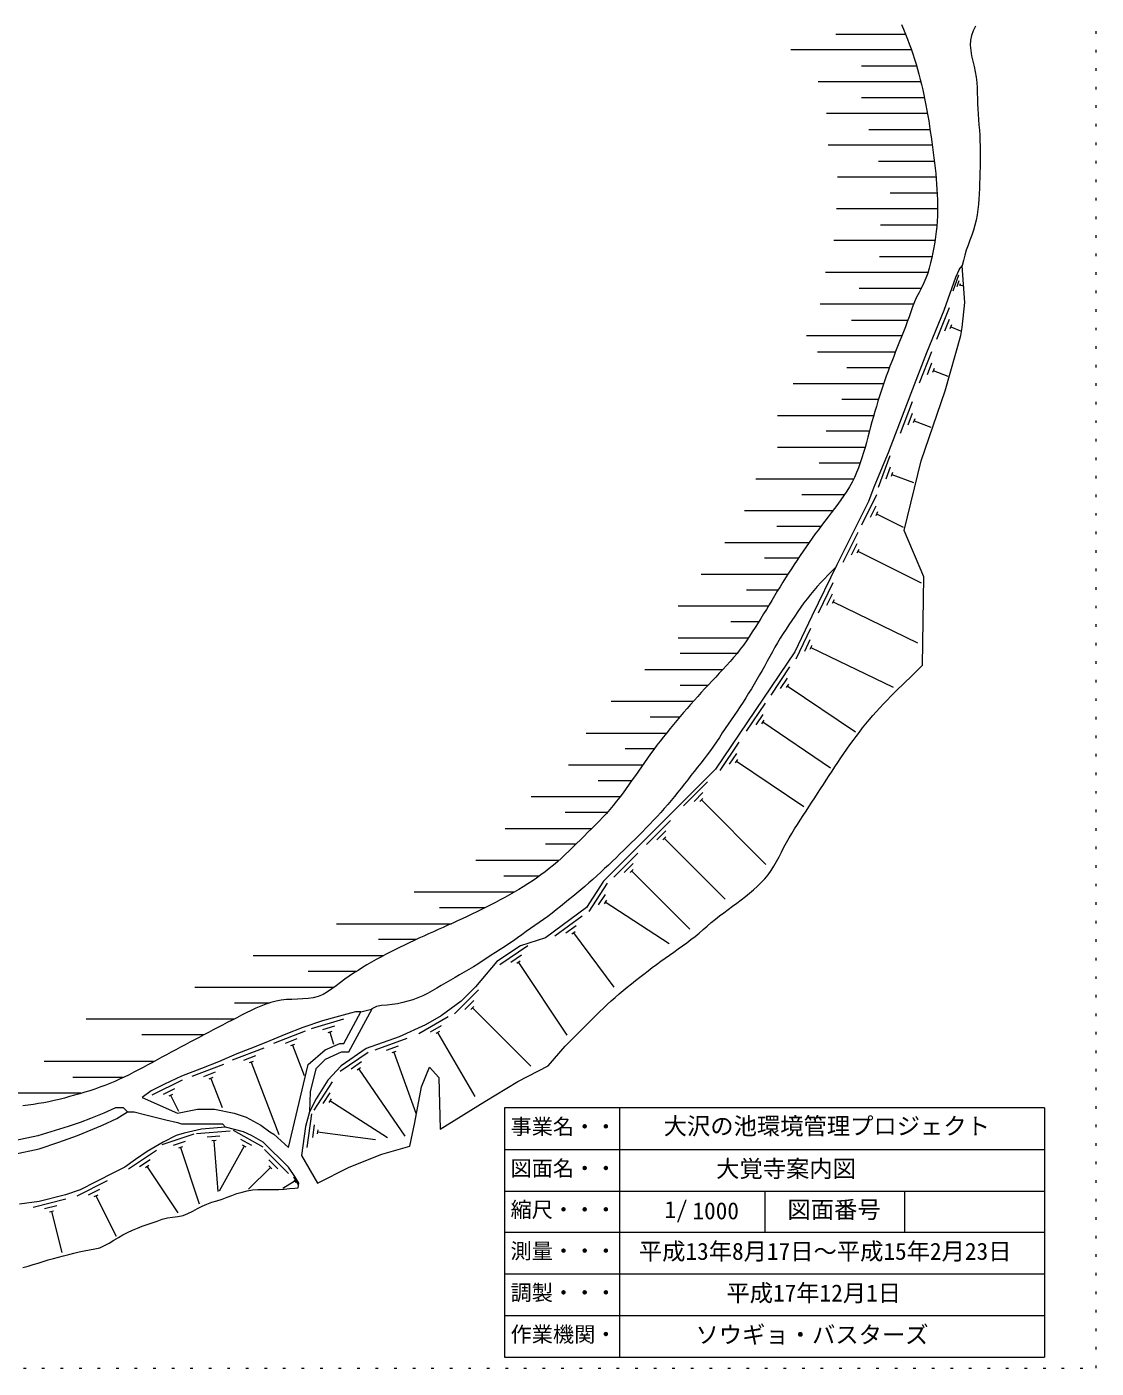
# Model space of a CAD drawing. Units: millimetres, scale not verified. Extents: x 12376 to 409389, y 16384 to 280842.
# Drawn here: x 308450 to 409389, y 16384 to 143043 of the extents above; entities that cross this region are included whole.
import ezdxf
from ezdxf.enums import TextEntityAlignment as Align

# ---------------------------------------------------------------- set-up
doc = ezdxf.new("R2010")
doc.units = ezdxf.units.MM
doc.header["$LTSCALE"] = 1000
doc.linetypes.add('DOTTED', pattern=[1.75, 0.25, -1.5])
doc.layers.add('1-0', color=3, linetype='Continuous', lineweight=13)
doc.layers.add('1-1', color=3, linetype='Continuous', lineweight=13)
doc.styles.add('ＭＳ ゴシック', font='')
doc.styles.get('ＭＳ ゴシック').set_extended_font_data('MS Gothic')

msp = doc.modelspace()

# ---------------------------------------------------------------- linework, layer by layer
at = {"layer": '1-0', "color": 4, "linetype": 'DOTTED'}
for p, q in [((409389, 16384), (409389, 280842)), ((12376, 16384), (409389, 16384))]:
    msp.add_line(p, q, dxfattribs=at)
at = {"layer": '1-0'}
for p, q in [((396457, 120134), (396739, 120488)), ((396988, 117003), (396739, 120488)), ((396117, 119368), (394997, 116257)), ((396457, 120134), (396117, 119368)), ((396739, 114639), (396988, 117003)), ((394997, 116257), (393379, 112274)), ((396615, 113892), (396739, 114639)), ((395121, 108664), (396615, 113892)), ((393379, 112274), (391885, 108415)), ((391885, 108415), (389769, 102814)), ((392881, 102068), (395121, 108664)), ((389769, 102814), (388400, 99578)), ((391263, 95471), (392881, 102068)), ((388400, 99578), (387902, 98209)), ((387902, 98209), (384915, 92235)), ((393130, 91115), (391263, 95471)), ((384915, 92235), (382550, 87381)), ((393005, 82775), (393130, 91115)), ((382550, 87381), (380932, 84020)), ((380932, 84020), (373464, 72943)), ((373464, 72943), (362884, 62363)), ((362884, 62363), (361266, 59874)), ((361266, 59874), (357408, 57011)), ((357408, 57011), (355043, 56264)), ((355043, 56264), (352803, 54770)), ((352803, 54770), (350811, 52406)), ((350811, 52406), (349442, 51036)), ((349442, 51036), (347575, 49667)), ((337618, 49543), (336373, 49170)), ((338987, 49916), (337618, 49543)), ((338365, 47054), (339983, 50041)), ((338841, 46254), (341048, 50327)), ((339485, 50041), (338987, 49916)), ((339983, 50041), (339485, 50041)), ((339983, 50041), (340978, 50290)), ((347575, 49667), (346081, 48796)), ((359275, 46805), (362511, 50041)), ((334506, 48547), (332888, 47925)), ((336373, 49170), (334506, 48547)), ((346081, 48796), (343592, 47676)), ((331395, 47303), (329901, 46680)), ((332888, 47925), (331395, 47303)), ((336622, 46431), (337991, 47054)), ((337991, 47054), (338365, 47054)), ((343592, 47676), (340480, 46556)), ((328283, 46058), (326540, 45311)), ((329901, 46680), (328283, 46058)), ((335004, 45062), (336622, 46431)), ((336629, 45556), (338164, 46254)), ((340480, 46556), (338116, 44938)), ((338164, 46254), (338841, 46254)), ((338910, 46381), (338908, 46377)), ((357657, 44938), (359275, 46805)), ((324922, 44689), (323055, 43942)), ((326540, 45311), (324922, 44689)), ((333137, 37221), (335004, 45062)), ((335730, 44657), (335209, 42470)), ((335730, 44657), (336629, 45556)), ((338116, 44938), (336871, 43569)), ((345708, 42946), (346455, 44813)), ((346455, 44813), (347326, 43817)), ((354794, 43444), (357657, 44938)), ((321437, 43195), (320193, 42573)), ((323055, 43942), (321437, 43195)), ((336871, 43569), (335751, 41826)), ((347326, 43817), (347451, 38963)), ((351682, 41577), (354794, 43444)), ((320193, 42573), (319321, 41951)), ((319321, 41951), (322682, 40457)), ((335209, 42470), (335129, 40581)), ((335751, 41826), (335129, 40581)), ((345086, 39586), (345708, 42946)), ((316832, 40955), (315712, 40457)), ((317579, 40955), (316832, 40955)), ((316956, 39959), (317952, 40581)), ((317952, 40581), (317579, 40955)), ((317952, 40581), (318574, 40581)), ((318574, 40581), (319570, 40332)), ((322682, 40457), (324549, 40830)), ((324549, 40830), (326167, 40830)), ((326167, 40830), (328034, 40457)), ((335129, 40581), (334755, 39212)), ((347451, 38963), (351682, 41577)), ((313471, 39586), (312351, 39212)), ((313222, 38341), (315587, 39337)), ((314467, 39959), (313471, 39586)), ((315712, 40457), (314467, 39959)), ((315587, 39337), (316956, 39959)), ((319570, 40332), (320566, 40083)), ((320566, 40083), (321562, 39835)), ((321562, 39835), (322682, 39586)), ((322682, 39586), (323055, 39461)), ((323055, 39461), (326914, 39461)), ((326914, 39461), (327206, 39141)), ((328034, 40457), (329154, 40084)), ((329154, 40084), (330523, 39337)), ((330523, 39337), (331395, 38714)), ((344588, 37345), (345086, 39586)), ((309489, 38331), (307248, 37843)), ((312351, 39212), (309489, 38331)), ((311480, 37719), (313222, 38341)), ((322557, 38341), (321313, 37719)), ((323304, 38590), (322557, 38341)), ((324922, 38963), (323304, 38590)), ((327206, 39141), (324922, 38963)), ((328905, 38714), (327206, 39141)), ((329652, 38341), (328905, 38714)), ((330772, 37719), (329652, 38341)), ((331395, 38714), (331768, 38465)), ((331768, 38465), (333137, 37221)), ((334755, 39212), (334382, 36474)), ((307248, 36598), (309613, 37096)), ((309613, 37096), (311480, 37719)), ((319819, 36847), (318699, 36101)), ((321313, 37719), (319819, 36847)), ((333137, 35354), (330772, 37719)), ((341974, 36598), (344588, 37345)), ((318699, 36101), (317703, 35354)), ((334382, 36474), (335875, 33860)), ((338862, 35354), (341974, 36598)), ((316687, 34849), (314965, 33985)), ((317703, 35354), (316687, 34849)), ((333759, 34483), (333137, 35354)), ((334133, 33860), (333759, 34483)), ((335875, 33860), (338862, 35354)), ((313471, 33238), (312102, 32740)), ((314965, 33985), (313471, 33238)), ((334072, 33425), (334133, 33860)), ((309613, 32118), (307746, 31869)), ((312102, 32740), (309613, 32118))]:
    msp.add_line(p, q, dxfattribs=at)
at = {"layer": '1-0', "color": 4}
for p, q in [((396406, 119582), (395864, 118077)), ((396425, 119044), (396222, 118480)), ((396546, 118788), (396478, 118600)), ((396512, 118694), (396843, 118575)), ((395525, 116494), (394320, 113529)), ((395519, 115417), (395067, 114305)), ((395739, 114896), (395588, 114525)), ((395664, 114711), (396577, 114339)), ((393844, 112367), (392688, 109383)), ((393856, 111290), (393422, 110171)), ((394084, 110773), (393940, 110400)), ((394012, 110586), (395374, 110059)), ((392012, 107620), (390881, 104627)), ((392033, 106544), (391609, 105421)), ((392266, 106028), (392124, 105654)), ((392195, 105841), (393787, 105239)), ((389902, 102539), (388809, 99532)), ((389937, 101463), (389526, 100335)), ((390176, 100950), (390039, 100574)), ((390107, 100762), (392154, 100018)), ((388667, 98844), (387236, 95982)), ((388577, 97771), (388041, 96697)), ((388756, 97234), (388577, 96876)), ((388667, 97055), (391168, 95805)), ((386899, 95309), (385468, 92447)), ((386810, 94236), (386273, 93163)), ((386989, 93699), (386810, 93342)), ((386899, 93520), (392859, 90541)), ((384536, 90545), (383135, 87668)), ((384458, 89471), (383933, 88392)), ((384643, 88936), (384467, 88576)), ((384555, 88756), (392511, 84880)), ((382436, 86222), (381048, 83338)), ((382362, 85147), (381842, 84066)), ((382549, 84613), (382376, 84253)), ((382463, 84433), (390237, 80690)), ((380454, 82596), (378666, 79943)), ((380227, 81543), (379556, 80548)), ((380335, 80988), (380112, 80656)), ((380223, 80822), (386659, 76483)), ((378148, 79175), (376359, 76522)), ((377921, 78122), (377250, 77127)), ((378029, 77567), (377805, 77235)), ((377917, 77401), (384322, 73084)), ((375658, 75481), (373869, 72828)), ((375430, 74428), (374760, 73433)), ((375539, 73873), (375315, 73541)), ((375427, 73707), (381787, 69420)), ((372700, 71737), (370437, 69475)), ((372276, 70748), (371427, 69899)), ((372276, 70182), (371993, 69899)), ((372134, 70040), (378222, 63953)), ((369195, 68108), (366933, 65845)), ((368771, 67118), (367923, 66270)), ((368771, 66553), (368488, 66270)), ((368630, 66411), (374367, 60674)), ((366113, 65025), (363850, 62763)), ((365688, 64036), (364840, 63187)), ((365688, 63470), (365405, 63187)), ((363245, 62183), (361501, 59500)), ((365547, 63328), (371029, 57846)), ((363035, 61127), (362381, 60120)), ((363152, 60573), (362934, 60238)), ((363043, 60406), (369081, 56481)), ((360864, 59077), (358294, 57171)), ((360300, 58160), (359336, 57445)), ((360217, 57601), (359895, 57362)), ((360056, 57481), (363866, 52346)), ((355753, 56257), (353090, 54482)), ((355143, 55369), (354144, 54703)), ((355032, 54814), (354699, 54592)), ((354865, 54703), (359438, 47844)), ((351072, 52101), (348810, 49838)), ((350648, 51111), (349800, 50263)), ((348208, 49574), (345444, 47961)), ((350648, 50546), (350365, 50263)), ((350507, 50404), (356025, 44886)), ((334731, 48205), (331744, 47056)), ((338342, 49343), (335277, 48423)), ((337500, 48672), (336350, 48327)), ((337231, 48174), (336848, 48059)), ((347546, 48724), (346509, 48119)), ((347402, 48177), (347056, 47975)), ((333941, 47473), (332821, 47042)), ((333711, 46956), (333338, 46812)), ((333525, 46884), (334629, 44012)), ((337040, 48117), (337385, 46967)), ((344316, 47511), (341305, 46427)), ((347229, 48076), (350743, 42052)), ((330819, 46605), (327832, 45456)), ((330029, 45872), (328909, 45442)), ((340655, 46191), (338014, 44384)), ((343511, 46796), (342381, 46390)), ((343270, 46284), (342893, 46149)), ((343081, 46217), (345158, 40449)), ((327024, 45069), (324038, 43920)), ((326235, 44336), (325115, 43906)), ((329799, 45355), (329426, 45212)), ((329613, 45284), (332247, 38435)), ((340056, 45296), (339065, 44618)), ((339951, 44740), (339621, 44514)), ((339786, 44627), (344116, 38299)), ((323099, 43579), (320237, 42148)), ((326005, 43819), (325632, 43676)), ((325818, 43748), (326881, 40984)), ((337256, 43428), (335526, 40736)), ((322383, 42774), (321310, 42237)), ((322204, 42237), (321847, 42058)), ((322025, 42148), (322776, 40647)), ((337052, 42370), (336403, 41361)), ((337172, 41818), (336956, 41481)), ((337064, 41649), (342484, 38165)), ((353538, 40964), (353538, 17412)), ((404507, 40964), (353538, 40964)), ((364403, 40964), (364403, 17412)), ((404507, 40964), (404507, 17412)), ((335321, 40401), (334888, 37230)), ((335582, 39356), (335420, 38167)), ((324226, 38475), (321190, 37463)), ((327648, 38774), (324458, 38526)), ((326683, 38298), (325486, 38205)), ((330759, 37268), (327962, 38822)), ((335924, 38905), (335870, 38509)), ((335897, 38707), (341355, 37963)), ((320698, 36953), (318036, 35178)), ((323404, 37780), (322265, 37400)), ((323151, 37274), (322771, 37147)), ((322961, 37211), (324727, 31912)), ((326315, 37868), (325916, 37837)), ((326115, 37853), (326488, 33066)), ((328972, 37346), (326614, 33101)), ((329691, 37404), (328642, 37987)), ((329147, 37249), (328797, 37443)), ((333144, 34781), (330881, 37044)), ((353538, 37027), (404507, 37027)), ((320088, 36065), (319089, 35399)), ((319977, 35510), (319644, 35289)), ((332154, 35205), (331306, 36054)), ((331588, 35205), (331306, 35488)), ((319811, 35399), (322712, 31048)), ((331447, 35347), (329386, 33286)), ((334076, 33761), (333664, 34447)), ((316036, 34074), (313176, 32639)), ((315321, 33268), (314249, 32730)), ((333699, 34001), (332620, 33353)), ((333724, 33958), (333673, 34043)), ((333862, 33923), (333707, 34181)), ((353538, 33089), (404507, 33089)), ((378111, 33089), (378111, 29225)), ((391309, 33089), (391309, 29225)), ((312144, 32338), (309040, 31562)), ((311271, 31708), (310107, 31417)), ((315143, 32732), (314786, 32552)), ((314965, 32642), (316871, 28843)), ((310980, 31223), (310592, 31126)), ((310786, 31174), (311751, 27314)), ((353538, 29225), (404507, 29225)), ((353538, 25287), (404507, 25287)), ((353538, 21350), (404507, 21350)), ((353538, 17412), (404507, 17412))]:
    msp.add_line(p, q, dxfattribs=at)
at = {"layer": '1-0'}
for points in [[(391002, 143275), (391200, 142816), (391391, 142355), (391575, 141890), (391753, 141423), (391925, 140952), (392088, 140479), (392244, 140003), (392393, 139525), (392533, 139045), (392665, 138563), (392790, 138079), (392909, 137593), (393021, 137106), (393127, 136617), (393227, 136126), (393323, 135635), (393413, 135142), (393499, 134649), (393581, 134155), (393660, 133660), (393735, 133165), (393808, 132669), (393878, 132173), (393947, 131677), (394013, 131181), (394076, 130685), (394135, 130188), (394190, 129691), (394241, 129194), (394287, 128696), (394327, 128198), (394360, 127699), (394387, 127199), (394407, 126699), (394417, 126199), (394417, 125698), (394406, 125198), (394381, 124699), (394342, 124201), (394290, 123704), (394226, 123207), (394151, 122713), (394067, 122219), (393976, 121727), (393876, 121236), (393765, 120749), (393635, 120266), (393484, 119789), (393311, 119320), (393116, 118859), (392899, 118407), (392669, 117962), (392441, 117517), (392231, 117065), (392048, 116600), (391884, 116128), (391726, 115652), (391564, 115179), (391392, 114709), (391212, 114243), (391027, 113778), (390838, 113315), (390649, 112852), (390462, 112388), (390278, 111923), (390098, 111456), (389921, 110988), (389748, 110519), (389579, 110049), (389413, 109577), (389252, 109105), (389094, 108631), (388940, 108156), (388790, 107680), (388643, 107203), (388501, 106723), (388363, 106241), (388229, 105756), (388098, 105269), (387969, 104781), (387839, 104292), (387707, 103805), (387571, 103318), (387429, 102835), (387279, 102356), (387120, 101881), (386948, 101412), (386764, 100950), (386564, 100496), (386346, 100050), (386110, 99615), (385854, 99190), (385581, 98773), (385295, 98364), (384998, 97959), (384695, 97559), (384387, 97160), (384080, 96762), (383774, 96363), (383472, 95962), (383173, 95560), (382877, 95156), (382583, 94750), (382293, 94342), (382006, 93933), (381722, 93522), (381441, 93110), (381163, 92695), (380887, 92279), (380615, 91861), (380345, 91440), (380078, 91018), (379814, 90594), (379553, 90169), (379293, 89742), (379034, 89314), (378775, 88886), (378516, 88458), (378257, 88030), (377996, 87603), (377734, 87178), (377469, 86753), (377201, 86331), (376929, 85911), (376652, 85494), (376371, 85080), (376085, 84670), (375790, 84265), (375487, 83868), (375171, 83480), (374844, 83103), (374506, 82734), (374163, 82370), (373818, 82008), (373473, 81645), (373130, 81281), (372788, 80915), (372448, 80548), (372110, 80180), (371773, 79809), (371439, 79437), (371106, 79063), (370776, 78688), (370449, 78310), (370124, 77929), (369801, 77547), (369482, 77162), (369165, 76775), (368852, 76385), (368541, 75993), (368234, 75598), (367931, 75200), (367631, 74798), (367335, 74394), (367042, 73987), (366753, 73578), (366465, 73166), (366178, 72755), (365891, 72343), (365604, 71932), (365315, 71523), (365023, 71116), (364727, 70712), (364427, 70312), (364122, 69917), (363810, 69528), (363491, 69145), (363164, 68769), (362827, 68401), (362482, 68040), (362130, 67686), (361773, 67335), (361414, 66986), (361057, 66635), (360701, 66283), (360346, 65929), (359991, 65577), (359634, 65226), (359274, 64880), (358909, 64539), (358537, 64205), (358159, 63879), (357771, 63563), (357377, 63256), (356975, 62958), (356566, 62668), (356152, 62386), (355733, 62112), (355310, 61845), (354883, 61585), (354452, 61331), (354018, 61083), (353581, 60840), (353141, 60602), (352700, 60367), (352256, 60137), (351810, 59910), (351363, 59686), (350913, 59466), (350463, 59249), (350011, 59036), (349558, 58825), (349104, 58616), (348649, 58410), (348193, 58205), (347737, 58001), (347281, 57797), (346824, 57593), (346367, 57388), (345910, 57182), (345453, 56975), (344998, 56765), (344543, 56553), (344089, 56338), (343638, 56120), (343188, 55899), (342741, 55673), (342297, 55442), (341856, 55207), (341418, 54967), (340985, 54721), (340555, 54469), (340131, 54210), (339711, 53945), (339295, 53672), (338883, 53392), (338474, 53103), (338067, 52805), (337661, 52498), (337253, 52192), (336837, 51906), (336408, 51661), (335957, 51475), (335485, 51354), (334995, 51283), (334493, 51247), (333984, 51229), (333473, 51212), (332964, 51181), (332463, 51120), (331971, 51024), (331488, 50898), (331013, 50745), (330544, 50568), (330081, 50373), (329623, 50162), (329168, 49939), (328717, 49709), (328268, 49476), (327821, 49242), (327374, 49010), (326929, 48778), (326484, 48547), (326041, 48317), (325598, 48086), (325155, 47855), (324714, 47624), (324273, 47393), (323832, 47160), (323392, 46926), (322952, 46692), (322512, 46455), (322073, 46218), (321634, 45979), (321194, 45740), (320755, 45501), (320315, 45263), (319874, 45025), (319433, 44788), (318991, 44554), (318547, 44323), (318101, 44097), (317652, 43877), (317200, 43664), (316744, 43460), (316283, 43265), (315818, 43079), (315350, 42904), (314878, 42738), (314403, 42582), (313924, 42435), (313444, 42297), (312962, 42161), (312481, 42025), (311999, 41891), (311515, 41763), (311030, 41644), (310542, 41537), (310052, 41444), (309560, 41363), (309065, 41292), (308570, 41228), (308073, 41171)], [(398012, 143097), (397779, 142669), (397608, 142229), (397516, 141772), (397500, 141299), (397544, 140811), (397631, 140313), (397744, 139808), (397866, 139298), (397981, 138788), (398072, 138279), (398128, 137774), (398157, 137273), (398168, 136775), (398173, 136278), (398182, 135781), (398204, 135284), (398240, 134786), (398283, 134287), (398328, 133788), (398368, 133289), (398399, 132790), (398422, 132291), (398437, 131792), (398444, 131293), (398446, 130794), (398442, 130294), (398433, 129794), (398419, 129294), (398402, 128793), (398383, 128292), (398361, 127789), (398337, 127287), (398309, 126784), (398271, 126283), (398220, 125784), (398151, 125290), (398060, 124800), (397943, 124317), (397800, 123839), (397639, 123366), (397468, 122895), (397297, 122424), (397133, 121950), (396985, 121473), (396857, 120989), (396742, 120502), (396739, 120488)], [(384797, 91992), (384441, 91640), (384088, 91287), (383739, 90928), (383396, 90564), (383061, 90193), (382733, 89815), (382415, 89430), (382106, 89036), (381805, 88637), (381512, 88231), (381226, 87821), (380947, 87406), (380671, 86989), (380393, 86573), (380112, 86159), (379835, 85743), (379568, 85321), (379313, 84891), (379067, 84455), (378826, 84017), (378586, 83578), (378344, 83140), (378100, 82704), (377851, 82271), (377599, 81839), (377345, 81408), (377092, 80977), (376839, 80545), (376584, 80115), (376324, 79687), (376058, 79264), (375782, 78848), (375496, 78437), (375207, 78029), (374921, 77619), (374642, 77204), (374369, 76785), (374097, 76365), (373824, 75946), (373548, 75530), (373263, 75119), (372972, 74713), (372675, 74312), (372372, 73913), (372066, 73518), (371758, 73124), (371448, 72730), (371139, 72337), (370830, 71943), (370522, 71549), (370212, 71156), (369901, 70764), (369588, 70375), (369271, 69988), (368951, 69605), (368625, 69226), (368294, 68851), (367957, 68482), (367616, 68116), (367270, 67754), (366921, 67396), (366569, 67041), (366215, 66688), (365860, 66336), (365504, 65985), (365148, 65634), (364790, 65284), (364432, 64936), (364073, 64588), (363712, 64242), (363350, 63897), (362986, 63553), (362621, 63212), (362254, 62872), (361884, 62536), (361511, 62203), (361133, 61875), (360751, 61553), (360366, 61235), (359978, 60919), (359590, 60604), (359201, 60289), (358814, 59972), (358426, 59657), (358033, 59348), (357633, 59049), (357226, 58758), (356815, 58473), (356404, 58189), (355993, 57903), (355587, 57611), (355184, 57314), (354781, 57018), (354374, 56729), (353959, 56451), (353539, 56180), (353116, 55912), (352693, 55644), (352274, 55372), (351858, 55094), (351443, 54816), (351024, 54543), (350599, 54280), (350170, 54025), (349737, 53774), (349303, 53527), (348867, 53281), (348432, 53034), (347999, 52783), (347569, 52527), (347143, 52264), (346714, 52006), (346279, 51761), (345831, 51540), (345369, 51346), (344899, 51176), (344422, 51028), (343938, 50903), (343448, 50802), (342951, 50724), (342449, 50671), (341943, 50633), (341458, 50532), (341010, 50308), (340978, 50290)], [(362511, 50041), (362876, 50382), (363243, 50722), (363612, 51060), (363985, 51393), (364362, 51720), (364745, 52043), (365130, 52361), (365519, 52676), (365911, 52987), (366304, 53296), (366698, 53603), (367095, 53907), (367493, 54210), (367893, 54509), (368295, 54806), (368700, 55101), (369107, 55392), (369516, 55681), (369926, 55969), (370335, 56258), (370741, 56550), (371143, 56848), (371537, 57154), (371924, 57469), (372301, 57796), (372675, 58127), (373055, 58455), (373445, 58775), (373844, 59087), (374249, 59393), (374658, 59696), (375068, 59998), (375478, 60301), (375883, 60606), (376283, 60915), (376675, 61232), (377055, 61557), (377422, 61892), (377773, 62241), (378106, 62604), (378418, 62984), (378707, 63382), (378972, 63800), (379219, 64232), (379453, 64675), (379682, 65123), (379913, 65571), (380151, 66013), (380401, 66448), (380659, 66876), (380924, 67300), (381192, 67721), (381463, 68140), (381734, 68560), (382005, 68980), (382276, 69400), (382548, 69820), (382819, 70240), (383091, 70660), (383363, 71079), (383636, 71499), (383909, 71917), (384183, 72336), (384458, 72753), (384734, 73170), (385012, 73587), (385290, 74002), (385572, 74415), (385856, 74826), (386144, 75235), (386436, 75642), (386732, 76045), (387034, 76444), (387340, 76840), (387652, 77231), (387969, 77618), (388293, 77999), (388622, 78375), (388958, 78745), (389300, 79110), (389646, 79470), (389997, 79826), (390352, 80178), (390709, 80529), (391068, 80878), (391427, 81226), (391786, 81574), (392145, 81923), (392502, 82273), (392856, 82626), (393005, 82775)], [(308082, 25879), (308561, 26020), (309042, 26158), (309520, 26305), (309997, 26454), (310475, 26601), (310955, 26740), (311438, 26871), (311922, 26997), (312406, 27121), (312890, 27246), (313375, 27365), (313865, 27470), (314360, 27555), (314855, 27638), (315337, 27761), (315795, 27955), (316235, 28200), (316664, 28462), (317090, 28724), (317521, 28974), (317964, 29204), (318419, 29413), (318882, 29603), (319350, 29778), (319821, 29945), (320293, 30109), (320765, 30278), (321238, 30447), (321719, 30584), (322214, 30654), (322715, 30692), (323201, 30790), (323662, 30984), (324109, 31220), (324551, 31458), (324997, 31682), (325453, 31882), (325922, 32050), (326399, 32201), (326876, 32354), (327347, 32522), (327815, 32698), (328287, 32866), (328767, 33013), (329255, 33131), (329749, 33212), (330247, 33249), (330746, 33250), (331247, 33240), (331747, 33241), (332247, 33261), (332745, 33295), (333244, 33339), (333742, 33390), (334072, 33425)]]:
    msp.add_lwpolyline(points, dxfattribs=at)
at = {"layer": '1-1', "color": 4}
for p, q in [((384819, 142356), (391391, 142356)), ((384819, 142356), (391391, 142356)), ((391947, 140856), (380578, 140856)), ((387223, 139356), (392442, 139356)), ((392836, 137856), (383158, 137856)), ((387240, 136356), (393185, 136356)), ((393452, 134856), (383932, 134856)), ((387929, 133356), (393701, 133356)), ((393924, 131856), (384105, 131856)), ((388852, 130356), (394105, 130356)), ((394273, 128856), (384965, 128856)), ((389958, 127356), (394373, 127356)), ((394407, 125856), (384879, 125856)), ((389040, 124356), (394371, 124356)), ((394171, 122856), (384621, 122856)), ((388936, 121356), (393875, 121356)), ((393479, 119856), (383846, 119856)), ((393473, 119856), (383854, 119856)), ((387016, 118356), (392831, 118356)), ((392146, 116856), (383330, 116856)), ((386307, 115356), (391601, 115356)), ((391055, 113856), (382039, 113856)), ((383098, 112356), (390452, 112356)), ((389871, 110856), (385851, 110856)), ((380797, 109356), (389336, 109356)), ((388841, 107856), (385395, 107856)), ((379295, 106356), (388396, 106356)), ((387990, 104856), (383904, 104856)), ((379295, 103356), (387556, 103356)), ((387118, 101856), (383248, 101856)), ((377258, 100356), (386490, 100356)), ((385641, 98856), (381620, 98856)), ((376199, 97356), (384535, 97356)), ((383392, 95856), (379254, 95856)), ((374343, 94356), (382303, 94356)), ((381271, 92856), (378091, 92856)), ((372111, 91356), (380294, 91356)), ((379361, 89856), (376374, 89856)), ((369923, 88356), (378454, 88356)), ((377533, 86856), (374915, 86856)), ((369923, 85356), (376557, 85356)), ((372733, 83856), (370108, 83856)), ((375469, 83856), (372168, 83856)), ((366790, 82356), (374149, 82356)), ((372733, 80856), (370109, 80856)), ((363622, 79356), (371363, 79356)), ((370059, 77856), (367276, 77856)), ((361239, 76356), (368825, 76356)), ((367677, 74856), (364944, 74856)), ((359593, 73356), (366595, 73356)), ((365552, 71856), (362393, 71856)), ((356059, 70356), (364463, 70356)), ((363245, 68856), (359281, 68856)), ((353607, 67356), (361792, 67356)), ((360275, 65856), (357404, 65856)), ((350832, 64356), (358695, 64356)), ((356834, 62856), (353461, 62856)), ((345022, 61356), (354497, 61356)), ((351700, 59856), (347408, 59856)), ((337686, 58356), (348531, 58356)), ((345194, 56856), (341646, 56856)), ((329810, 55356), (342140, 55356)), ((339567, 53856), (335018, 53856)), ((324319, 52356), (337472, 52356)), ((331360, 50856), (328059, 50856)), ((314045, 49356), (328024, 49356)), ((325132, 47856), (319300, 47856)), ((320414, 45337), (310084, 45350)), ((317537, 43840), (312797, 43846)), ((313550, 42346), (297125, 42367))]:
    msp.add_line(p, q, dxfattribs=at)

# ---------------------------------------------------------------- texts
at = {"layer": '1-0', "style": 'ＭＳ ゴシック'}
for s, height, p in [('事業名・・', 1466, (354110, 38023)), ('大沢の池環境管理プロジェクト', 1613, (368564, 37959)), ('図面名・・', 1466, (354110, 34086)), ('大覚寺案内図', 1613, (373513, 33933)), ('縮尺・・・', 1466, (354110, 30185)), ('1/', 1613, (368641, 30070)), ('1000', 1613, (371282, 29956)), ('図面番号', 1613, (380247, 30070)), ('測量・・・', 1466, (354110, 26284)), ('平成13年8月17日～平成15年2月23日', 1613, (366221, 26130)), ('調製・・・', 1466, (354110, 22346)), ('平成17年12月1日', 1613, (374485, 22193)), ('作業機関・', 1466, (354110, 18409)), ('ソウギョ・バスターズ', 1613, (371568, 18255))]:
    msp.add_text(s, height=height, dxfattribs=at).set_placement(p, align=Align.BOTTOM_LEFT)

doc.saveas('drawing.dxf')
